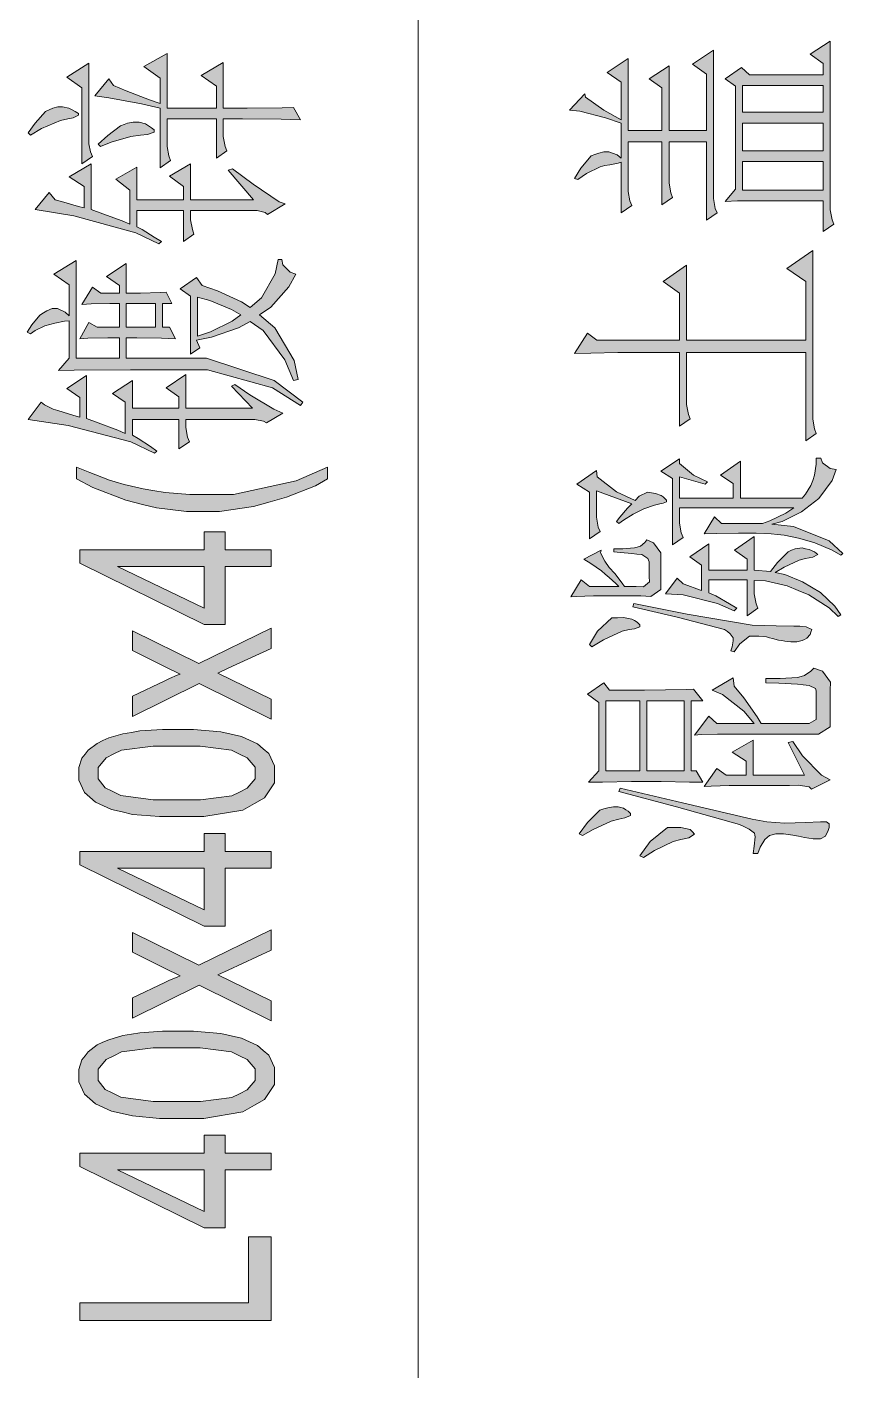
# Model space of a CAD drawing. Header units: millimetres. Extents: x 568 to 57335, y 85 to 28579.
# Drawn here: x 56997.72 to 57025.39, y 28251.37 to 28297.21 of the extents above; entities that cross this region are included whole.
import ezdxf

# ---------------------------------------------------------------- set-up
doc = ezdxf.new("R2010")
doc.units = ezdxf.units.MM

msp = doc.modelspace()

# ---------------------------------------------------------------- hatches: boundary and pattern name
h = msp.add_hatch(color=0)
h.paths.add_polyline_path([(57024.725, 28291.312), (57023.472, 28291.312), (57021.815, 28291.305), (57021.398, 28291.289), (57021.755, 28291.707), (57021.755, 28295.195), (57021.398, 28295.445), (57021.952, 28295.833), (57022.226, 28295.582), (57024.725, 28295.582), (57024.725, 28295.969), (57024.285, 28296.281), (57024.961, 28296.722), (57024.961, 28291.175), (57024.961, 28291.001), (57025.022, 28290.666), (57025.082, 28290.514), (57024.725, 28290.264)])
h.paths.add_polyline_path([(57021.99, 28291.677), (57024.725, 28291.677), (57024.725, 28292.649), (57021.99, 28292.649)])
h.paths.add_polyline_path([(57021.99, 28293.006), (57024.725, 28293.006), (57024.725, 28293.949), (57021.99, 28293.949)])
h.paths.add_polyline_path([(57021.99, 28294.313), (57024.725, 28294.313), (57024.725, 28295.225), (57021.99, 28295.225)])
h = msp.add_hatch(color=0)
h.dxf.hatch_style = 2
h.paths.add_polyline_path([(57002.237, 28292.429), (57002.237, 28294.45), (57001.606, 28294.602), (57000.497, 28294.807), (57000.018, 28294.868), (57000.497, 28295.445), (57000.656, 28295.225), (57001.089, 28295.043), (57001.88, 28294.739), (57002.237, 28294.617), (57002.237, 28295.476), (57001.682, 28295.863), (57002.472, 28296.304), (57002.472, 28294.45), (57004.144, 28294.45), (57004.144, 28295.202), (57003.627, 28295.559), (57004.379, 28296), (57004.379, 28294.45), (57005.192, 28294.45), (57006.377, 28294.465), (57006.757, 28294.48), (57006.993, 28294.063), (57006.339, 28294.078), (57005.033, 28294.093), (57004.379, 28294.093), (57004.379, 28293.675), (57004.379, 28293.493), (57004.44, 28293.158), (57004.501, 28293.006), (57004.144, 28292.756), (57004.144, 28294.093), (57002.472, 28294.093), (57002.472, 28293.341), (57002.472, 28293.158), (57002.533, 28292.832), (57002.594, 28292.68)])
h = msp.add_hatch(color=0)
h.dxf.hatch_style = 2
h.paths.add_polyline_path([(57016.284, 28292.064), (57016.505, 28292.421), (57016.854, 28292.832), (57016.983, 28292.885), (57017.113, 28292.93), (57017.28, 28292.976), (57017.318, 28292.976), (57017.454, 28292.976), (57017.736, 28292.87), (57017.872, 28292.756), (57017.872, 28293.949), (57017.34, 28294.131), (57016.467, 28294.351), (57016.125, 28294.389), (57016.642, 28294.944), (57016.664, 28294.822), (57017.28, 28294.382), (57017.872, 28294.063), (57017.872, 28295.339), (57017.401, 28295.666), (57018.108, 28296.137), (57018.108, 28293.698), (57019.255, 28293.698), (57019.255, 28295.141), (57018.822, 28295.445), (57019.498, 28295.894), (57019.498, 28293.698), (57020.767, 28293.698), (57020.767, 28295.612), (57020.288, 28295.947), (57021.002, 28296.418), (57021.002, 28291.563), (57021.002, 28291.388), (57021.063, 28291.054), (57021.124, 28290.902), (57020.767, 28290.651), (57020.767, 28293.31), (57019.498, 28293.31), (57019.498, 28292.095), (57019.498, 28291.912), (57019.551, 28291.578), (57019.612, 28291.426), (57019.255, 28291.175), (57019.255, 28293.31), (57018.108, 28293.31), (57018.108, 28291.814), (57018.108, 28291.631), (57018.169, 28291.305), (57018.229, 28291.153), (57017.872, 28290.902), (57017.872, 28292.619), (57017.774, 28292.589), (57017.492, 28292.535), (57017.318, 28292.505), (57017.158, 28292.467), (57016.702, 28292.232), (57016.406, 28292.034)])
h = msp.add_hatch(color=0)
h.dxf.hatch_style = 2
h.paths.add_polyline_path([(56999.585, 28292.566), (56999.585, 28295.141), (56999.068, 28295.506), (56999.821, 28295.977), (56999.821, 28293.371), (56999.821, 28293.242), (56999.881, 28292.968), (56999.942, 28292.817)])
h = msp.add_hatch(color=0)
h.dxf.hatch_style = 2
h.paths.add_polyline_path([(56997.762, 28293.622), (56998.005, 28293.949), (56998.354, 28294.336), (56998.476, 28294.397), (56998.597, 28294.45), (56998.772, 28294.503), (56998.833, 28294.503), (56998.932, 28294.503), (56999.137, 28294.45), (56999.251, 28294.397), (56999.357, 28294.336), (56999.464, 28294.268), (56999.464, 28294.214), (56999.289, 28294.131), (56999.106, 28294.093), (56998.856, 28294.032), (56998.218, 28293.759), (56997.845, 28293.538)])
h = msp.add_hatch(color=0)
h.dxf.hatch_style = 2
h.paths.add_polyline_path([(57000.14, 28293.227), (57000.459, 28293.523), (57000.892, 28293.857), (57001.013, 28293.895), (57001.127, 28293.941), (57001.325, 28293.979), (57001.409, 28293.979), (57001.522, 28293.979), (57001.743, 28293.918), (57001.842, 28293.857), (57001.94, 28293.789), (57002.039, 28293.713), (57002.039, 28293.645), (57001.804, 28293.561), (57001.568, 28293.538), (57001.249, 28293.493), (57000.573, 28293.303), (57000.216, 28293.151)])
h = msp.add_hatch(color=0)
h.dxf.hatch_style = 2
h.paths.add_polyline_path([(57005.405, 28291.343), (57004.539, 28292.345), (57004.691, 28292.399), (57005.39, 28291.874), (57006.279, 28291.274), (57006.476, 28291.206), (57005.883, 28290.849), (57005.8, 28290.917), (57005.526, 28290.986), (57005.329, 28290.986), (57003.27, 28290.986), (57003.27, 28290.849), (57003.27, 28290.666), (57003.331, 28290.332), (57003.384, 28290.18), (57003.027, 28289.929), (57003.027, 28290.986), (57001.447, 28290.986), (57001.447, 28290.431), (57001.629, 28290.332), (57002.039, 28290.081), (57002.282, 28289.929), (57002.199, 28289.846), (57001.409, 28290.226), (56999.312, 28290.803), (56997.997, 28291.016), (56998.476, 28291.593), (56998.673, 28291.343), (56998.97, 28291.259), (56999.464, 28291.122), (56999.661, 28291.069), (56999.661, 28291.791), (56999.152, 28292.125), (56999.904, 28292.566), (56999.904, 28291.016), (57000.299, 28290.872), (57000.953, 28290.628), (57001.211, 28290.514), (57001.211, 28291.677), (57000.732, 28292.042), (57001.447, 28292.452), (57001.447, 28291.343), (57003.027, 28291.343), (57003.027, 28291.791), (57002.556, 28292.148), (57003.27, 28292.566), (57003.27, 28291.343)])
h = msp.add_hatch(color=0)
h.dxf.hatch_style = 2
h.paths.add_polyline_path([(57018.115, 28286.161), (57017.758, 28286.161), (57016.847, 28286.146), (57016.292, 28286.131), (57016.725, 28286.822), (57017.044, 28286.579), (57019.855, 28286.579), (57019.855, 28288.182), (57019.301, 28288.57), (57020.091, 28289.124), (57020.091, 28286.579), (57024.133, 28286.579), (57024.133, 28288.57), (57023.494, 28289.018), (57024.368, 28289.626), (57024.368, 28284.079), (57024.368, 28283.897), (57024.429, 28283.57), (57024.49, 28283.418), (57024.133, 28283.168), (57024.133, 28286.161), (57020.091, 28286.161), (57020.091, 28284.581), (57020.091, 28284.398), (57020.152, 28284.064), (57020.212, 28283.912), (57019.855, 28283.662), (57019.855, 28286.161)])
h = msp.add_hatch(color=0)
h.paths.add_polyline_path([(57007, 28284.361), (57006.043, 28284.968), (57003.847, 28285.576), (57002.601, 28285.576), (57001.234, 28285.576), (56999.327, 28285.569), (56998.795, 28285.553), (56999.152, 28285.971), (56999.152, 28287.24), (56998.993, 28287.232), (56998.666, 28287.164), (56998.499, 28287.118), (56998.332, 28287.073), (56998.005, 28286.913), (56997.845, 28286.799), (56997.724, 28286.852), (56997.883, 28287.103), (56998.157, 28287.43), (56998.278, 28287.506), (56998.4, 28287.582), (56998.575, 28287.658), (56998.635, 28287.658), (56998.757, 28287.658), (56999.015, 28287.536), (56999.152, 28287.407), (56999.152, 28288.463), (56998.635, 28288.82), (56999.388, 28289.291), (56999.388, 28285.971), (57000.854, 28285.971), (57000.854, 28286.663), (57000.459, 28286.663), (56999.783, 28286.647), (56999.509, 28286.632), (56999.821, 28287.187), (57000.102, 28287.02), (57000.854, 28287.02), (57000.854, 28287.825), (57000.535, 28287.825), (56999.904, 28287.81), (56999.585, 28287.795), (56999.942, 28288.38), (57000.223, 28288.182), (57000.854, 28288.182), (57000.854, 28288.433), (57000.421, 28288.737), (57001.089, 28289.185), (57001.089, 28288.182), (57001.568, 28288.182), (57002.237, 28288.197), (57002.442, 28288.212), (57002.639, 28287.825), (57002.32, 28287.825), (57002.32, 28287.02), (57002.556, 28287.02), (57002.753, 28286.632), (57002.282, 28286.647), (57001.447, 28286.663), (57001.089, 28286.663), (57001.089, 28285.971), (57002.48, 28285.971), (57003.809, 28285.971), (57006.104, 28285.219), (57007.076, 28284.474)])
h.paths.add_polyline_path([(57001.089, 28287.02), (57002.085, 28287.02), (57002.085, 28287.825), (57001.089, 28287.825)])
h = msp.add_hatch(color=0)
h.paths.add_polyline_path([(57005.291, 28287.217), (57004.896, 28287.004), (57003.984, 28286.685), (57003.467, 28286.579), (57003.589, 28286.328), (57003.27, 28286.108), (57003.27, 28288.076), (57002.913, 28288.326), (57003.467, 28288.714), (57003.665, 28288.433), (57004.182, 28288.258), (57004.995, 28287.878), (57005.291, 28287.688), (57005.671, 28288.023), (57006.142, 28288.835), (57006.241, 28289.322), (57006.362, 28289.322), (57006.4, 28289.139), (57006.643, 28288.889), (57006.841, 28288.82), (57006.598, 28288.395), (57005.99, 28287.703), (57005.61, 28287.437), (57006.127, 28286.997), (57006.78, 28285.895), (57006.917, 28285.249), (57006.757, 28285.219), (57006.461, 28285.91), (57005.732, 28286.913)])
h.paths.add_polyline_path([(57003.505, 28286.716), (57003.946, 28286.868), (57004.675, 28287.232), (57004.972, 28287.437), (57004.66, 28287.62), (57003.923, 28287.924), (57003.505, 28288.045)])
h = msp.add_hatch(color=0)
h.dxf.hatch_style = 2
h.paths.add_polyline_path([(57005.374, 28284.277), (57004.66, 28285.021), (57004.774, 28285.082), (57005.276, 28284.733), (57006.089, 28284.247), (57006.4, 28284.11), (57005.845, 28283.775), (57005.747, 28283.836), (57005.45, 28283.889), (57005.253, 28283.889), (57003.11, 28283.889), (57003.11, 28283.806), (57003.11, 28283.624), (57003.171, 28283.289), (57003.232, 28283.137), (57002.875, 28282.894), (57002.875, 28283.889), (57001.295, 28283.889), (57001.295, 28283.365), (57001.492, 28283.251), (57001.91, 28282.97), (57002.123, 28282.811), (57002.047, 28282.75), (57001.249, 28283.13), (56999.114, 28283.692), (56997.762, 28283.889), (56998.202, 28284.474), (56998.316, 28284.391), (56998.605, 28284.247), (56998.772, 28284.193), (56998.947, 28284.14), (56999.312, 28284.026), (56999.509, 28283.973), (56999.509, 28284.634), (56999.076, 28284.946), (56999.745, 28285.386), (56999.745, 28283.92), (57000.14, 28283.775), (57000.801, 28283.525), (57001.051, 28283.418), (57001.051, 28284.474), (57000.618, 28284.778), (57001.295, 28285.219), (57001.295, 28284.277), (57002.875, 28284.277), (57002.875, 28284.664), (57002.442, 28284.968), (57003.11, 28285.417), (57003.11, 28284.277)])
h = msp.add_hatch(color=0)
h.dxf.hatch_style = 2
h.paths.add_polyline_path([(57007.912, 28281.876), (57007.502, 28281.641), (57006.522, 28281.253), (57005.967, 28281.094), (57005.405, 28280.934), (57004.25, 28280.774), (57003.65, 28280.774), (57003.126, 28280.774), (57002.115, 28280.896), (57001.636, 28281.01), (57001.074, 28281.154), (56999.957, 28281.58), (56999.403, 28281.876), (56999.403, 28282.279), (56999.859, 28282.089), (57000.52, 28281.838), (57000.717, 28281.777), (57001.021, 28281.686), (57001.659, 28281.534), (57001.994, 28281.481), (57002.404, 28281.413), (57003.24, 28281.344), (57003.657, 28281.344), (57004.721, 28281.344), (57006.848, 28281.808), (57007.912, 28282.279)])
h = msp.add_hatch(color=0)
h.dxf.hatch_style = 2
h.paths.add_polyline_path([(57025.318, 28279.285), (57025.022, 28279.453), (57024.444, 28279.703), (57024.171, 28279.787), (57023.89, 28279.87), (57023.396, 28279.969), (57023.175, 28279.992), (57022.963, 28280.015), (57022.446, 28280.03), (57022.15, 28280.03), (57021.853, 28280.03), (57021.116, 28280.022), (57020.683, 28280.007), (57021.04, 28280.585), (57021.276, 28280.364), (57022.666, 28280.364), (57022.917, 28280.448), (57023.456, 28280.714), (57023.73, 28280.896), (57019.855, 28280.896), (57019.855, 28280.562), (57019.855, 28280.379), (57019.908, 28280.045), (57019.969, 28279.893), (57019.612, 28279.642), (57019.612, 28281.891), (57019.217, 28282.142), (57019.855, 28282.552), (57019.855, 28282.393), (57020.326, 28282.005), (57020.805, 28281.777), (57020.721, 28281.694), (57019.855, 28281.944), (57019.855, 28281.223), (57021.671, 28281.223), (57021.671, 28281.724), (57021.238, 28282.005), (57021.914, 28282.476), (57021.914, 28281.223), (57024.011, 28281.223), (57024.125, 28281.352), (57024.307, 28281.648), (57024.368, 28281.823), (57024.429, 28281.998), (57024.482, 28282.378), (57024.482, 28282.583), (57024.642, 28282.583), (57024.702, 28282.416), (57024.961, 28282.226), (57025.158, 28282.195), (57025.022, 28281.823), (57024.581, 28281.215), (57024.285, 28280.987), (57023.988, 28280.759), (57023.335, 28280.433), (57022.978, 28280.341), (57023.715, 28280.265), (57024.923, 28279.772), (57025.394, 28279.339)])
h = msp.add_hatch(color=0)
h.dxf.hatch_style = 2
h.paths.add_polyline_path([(57018.343, 28281.139), (57018.48, 28281.291), (57018.761, 28281.428), (57018.898, 28281.405), (57019.035, 28281.382), (57019.232, 28281.314), (57019.293, 28281.268), (57019.354, 28281.215), (57019.415, 28281.154), (57019.415, 28281.101), (57019.293, 28281.048), (57019.179, 28281.033), (57018.997, 28280.987), (57018.64, 28280.858), (57018.465, 28280.767), (57018.283, 28280.676), (57017.948, 28280.478), (57017.789, 28280.364), (57017.713, 28280.425), (57017.827, 28280.577), (57018.085, 28280.881), (57018.229, 28281.033), (57017.037, 28281.473), (57017.037, 28280.752), (57017.037, 28280.577), (57017.097, 28280.243), (57017.158, 28280.091), (57016.801, 28279.84), (57016.801, 28281.42), (57016.368, 28281.694), (57017.037, 28282.165), (57017.059, 28281.944), (57017.713, 28281.435)])
h = msp.add_hatch(color=0)
h.paths.add_polyline_path([(57006.005, 28278.905), (57004.448, 28278.905), (57004.448, 28276.938), (57003.726, 28276.938), (56999.509, 28279.012), (56999.509, 28279.468), (57003.726, 28279.468), (57003.726, 28280.083), (57004.448, 28280.083), (57004.448, 28279.468), (57006.005, 28279.468)])
h.paths.add_polyline_path([(57003.726, 28278.905), (57000.793, 28278.905), (57003.726, 28277.485)])
h = msp.add_hatch(color=0)
h.dxf.hatch_style = 2
h.paths.add_polyline_path([(57018.541, 28277.903), (57017.356, 28277.903), (57016.938, 28277.903), (57016.345, 28277.887), (57016.17, 28277.872), (57016.52, 28278.45), (57016.801, 28278.229), (57017.789, 28278.229), (57017.69, 28278.328), (57017.462, 28278.533), (57017.333, 28278.647), (57017.204, 28278.761), (57016.839, 28279.004), (57016.604, 28279.149), (57017.196, 28279.453), (57017.173, 28279.369), (57017.318, 28279.08), (57017.47, 28278.868), (57017.652, 28278.662), (57017.91, 28278.343), (57017.986, 28278.229), (57018.381, 28278.229), (57018.624, 28278.214), (57018.837, 28278.381), (57018.822, 28278.564), (57018.822, 28279.065), (57018.776, 28279.171), (57018.571, 28279.308), (57018.404, 28279.323), (57018.237, 28279.346), (57017.85, 28279.384), (57017.629, 28279.399), (57017.629, 28279.506), (57017.926, 28279.506), (57018.321, 28279.536), (57018.419, 28279.559), (57018.526, 28279.589), (57018.678, 28279.718), (57018.738, 28279.81), (57018.974, 28279.703), (57019.217, 28279.369), (57019.217, 28279.149), (57019.217, 28278.374), (57019.217, 28278.123), (57018.875, 28277.887)])
h = msp.add_hatch(color=0)
h.dxf.hatch_style = 2
h.paths.add_polyline_path([(57021.717, 28279.453), (57022.385, 28279.924), (57022.385, 28278.784), (57022.522, 28278.769), (57022.803, 28278.746), (57022.94, 28278.731), (57023.175, 28279.035), (57023.532, 28279.399), (57023.654, 28279.453), (57023.776, 28279.506), (57024.011, 28279.536), (57024.125, 28279.506), (57024.247, 28279.475), (57024.429, 28279.399), (57024.482, 28279.354), (57024.543, 28279.308), (57024.368, 28279.217), (57024.125, 28279.171), (57023.912, 28279.118), (57023.396, 28278.883), (57023.099, 28278.7), (57023.419, 28278.632), (57024.026, 28278.381), (57024.323, 28278.207), (57024.627, 28278.024), (57025.12, 28277.553), (57025.318, 28277.264), (57025.234, 28277.204), (57024.923, 28277.5), (57024.239, 28277.941), (57023.874, 28278.093), (57023.502, 28278.245), (57022.765, 28278.412), (57022.385, 28278.427), (57022.385, 28278.146), (57022.385, 28277.971), (57022.446, 28277.637), (57022.507, 28277.485), (57022.15, 28277.234), (57022.15, 28278.45), (57020.843, 28278.45), (57020.843, 28278.009), (57021.078, 28277.903), (57021.55, 28277.637), (57021.793, 28277.485), (57021.709, 28277.401), (57021.139, 28277.652), (57019.969, 28277.941), (57019.377, 28277.979), (57019.772, 28278.51), (57019.969, 28278.313), (57020.129, 28278.26), (57020.44, 28278.146), (57020.6, 28278.093), (57020.6, 28278.951), (57020.205, 28279.232), (57020.843, 28279.673), (57020.843, 28278.784), (57022.15, 28278.784), (57022.15, 28279.149)])
h = msp.add_hatch(color=0)
h.dxf.hatch_style = 2
h.paths.add_polyline_path([(57021.595, 28276.041), (57021.633, 28276.178), (57021.671, 28276.376), (57021.671, 28276.429), (57021.671, 28276.482), (57021.572, 28276.619), (57021.474, 28276.695), (57021.375, 28276.771), (57019.772, 28277.188), (57018.267, 28277.538), (57018.305, 28277.652), (57020.106, 28277.287), (57022.317, 28276.915), (57022.72, 28276.9), (57023.13, 28276.885), (57023.73, 28276.877), (57023.928, 28276.877), (57024.148, 28276.862), (57024.338, 28276.763), (57024.307, 28276.679), (57024.277, 28276.596), (57024.171, 28276.474), (57024.087, 28276.429), (57024.011, 28276.391), (57023.829, 28276.345), (57023.73, 28276.345), (57023.631, 28276.345), (57023.426, 28276.368), (57023.32, 28276.391), (57023.206, 28276.406), (57023.001, 28276.459), (57022.902, 28276.482), (57022.803, 28276.512), (57022.545, 28276.543), (57022.385, 28276.543), (57022.226, 28276.543), (57021.891, 28276.277), (57021.709, 28276.011)])
h = msp.add_hatch(color=0)
h.dxf.hatch_style = 2
h.paths.add_polyline_path([(57006.005, 28273.724), (57003.566, 28274.932), (57001.295, 28273.815), (57001.295, 28274.507), (57002.396, 28275.023), (57002.556, 28275.099), (57002.814, 28275.213), (57002.913, 28275.251), (57002.776, 28275.319), (57002.525, 28275.441), (57002.411, 28275.502), (57001.295, 28276.049), (57001.295, 28276.725), (57003.551, 28275.608), (57006.005, 28276.809), (57006.005, 28276.125), (57004.546, 28275.449), (57004.189, 28275.289), (57006.005, 28274.4)])
h = msp.add_hatch(color=0)
h.dxf.hatch_style = 2
h.paths.add_polyline_path([(57016.877, 28276.178), (57016.801, 28276.262), (57017.075, 28276.71), (57017.553, 28277.158), (57017.751, 28277.166), (57017.948, 28277.173), (57018.237, 28277.12), (57018.321, 28277.067), (57018.412, 28277.014), (57018.503, 28276.93), (57018.503, 28276.9), (57018.503, 28276.862), (57018.321, 28276.793), (57018.146, 28276.763), (57017.91, 28276.71), (57017.272, 28276.414)])
h = msp.add_hatch(color=0)
h.dxf.hatch_style = 2
h.paths.add_polyline_path([(57021.474, 28273.215), (57021.139, 28273.215), (57020.585, 28273.2), (57020.364, 28273.185), (57020.843, 28273.823), (57021.116, 28273.572), (57022.385, 28273.572), (57022.028, 28273.99), (57021.314, 28274.56), (57020.957, 28274.712), (57021.671, 28275.13), (57021.709, 28274.848), (57022.028, 28274.446), (57022.484, 28273.808), (57022.621, 28273.572), (57024.011, 28273.572), (57024.247, 28273.572), (57024.482, 28273.716), (57024.482, 28273.853), (57024.482, 28274.681), (57024.467, 28274.765), (57024.247, 28274.871), (57024.049, 28274.894), (57023.852, 28274.909), (57023.221, 28274.947), (57022.78, 28274.962), (57022.78, 28275.099), (57023.259, 28275.099), (57023.852, 28275.137), (57023.973, 28275.168), (57024.087, 28275.206), (57024.307, 28275.35), (57024.406, 28275.456), (57024.702, 28275.35), (57024.976, 28274.978), (57024.961, 28274.712), (57024.961, 28273.716), (57024.961, 28273.466), (57024.566, 28273.215), (57024.171, 28273.215)])
h = msp.add_hatch(color=0)
h.paths.add_polyline_path([(57020.645, 28271.581), (57020.19, 28271.589), (57019.225, 28271.604), (57018.723, 28271.604), (57018.222, 28271.604), (57017.234, 28271.589), (57016.763, 28271.581), (57017.12, 28271.969), (57017.12, 28274.294), (57016.725, 28274.575), (57017.28, 28274.962), (57017.477, 28274.712), (57018.662, 28274.712), (57020.091, 28274.727), (57020.326, 28274.742), (57020.645, 28274.347), (57020.25, 28274.347), (57020.25, 28271.969), (57020.41, 28271.969)])
h.paths.add_polyline_path([(57018.738, 28271.969), (57020.007, 28271.969), (57020.007, 28274.347), (57018.738, 28274.347)])
h.paths.add_polyline_path([(57017.356, 28271.969), (57018.503, 28271.969), (57018.503, 28274.347), (57017.356, 28274.347)])
h = msp.add_hatch(color=0)
h.paths.add_polyline_path([(57002.799, 28270.419), (57002.221, 28270.419), (57001.295, 28270.495), (57000.945, 28270.579), (57000.588, 28270.662), (57000.049, 28270.913), (56999.859, 28271.072), (56999.669, 28271.24), (56999.479, 28271.65), (56999.479, 28271.893), (56999.479, 28272.083), (56999.585, 28272.402), (56999.691, 28272.539), (56999.798, 28272.676), (57000.102, 28272.903), (57000.299, 28272.995), (57000.497, 28273.086), (57000.975, 28273.223), (57001.264, 28273.276), (57001.545, 28273.329), (57002.313, 28273.375), (57002.799, 28273.375), (57003.369, 28273.375), (57004.296, 28273.299), (57004.645, 28273.215), (57005.002, 28273.131), (57005.542, 28272.888), (57005.732, 28272.721), (57005.921, 28272.562), (57006.111, 28272.144), (57006.111, 28271.893), (57006.111, 28271.566), (57005.777, 28271.05), (57005.443, 28270.867), (57005.04, 28270.639), (57003.718, 28270.419)])
h.paths.add_polyline_path([(57002.799, 28270.989), (57003.604, 28270.989), (57004.668, 28271.118), (57004.934, 28271.247), (57005.192, 28271.384), (57005.458, 28271.703), (57005.458, 28271.893), (57005.458, 28272.091), (57005.192, 28272.41), (57004.926, 28272.539), (57004.66, 28272.676), (57003.597, 28272.805), (57002.799, 28272.805), (57002.001, 28272.805), (57000.93, 28272.676), (57000.672, 28272.546), (57000.406, 28272.41), (57000.14, 28272.083), (57000.14, 28271.893), (57000.14, 28271.695), (57000.375, 28271.392), (57000.611, 28271.278), (57000.907, 28271.133), (57002.001, 28270.989)])
h = msp.add_hatch(color=0)
h.dxf.hatch_style = 2
h.paths.add_polyline_path([(57023.578, 28271.468), (57021.914, 28271.468), (57021.534, 28271.468), (57020.919, 28271.452), (57020.683, 28271.437), (57021.116, 28272.053), (57021.436, 28271.825), (57022.112, 28271.825), (57022.112, 28272.296), (57021.633, 28272.607), (57022.347, 28273.017), (57022.347, 28271.825), (57024.087, 28271.825), (57023.532, 28272.934), (57023.692, 28272.964), (57024.026, 28272.478), (57024.664, 28271.825), (57024.961, 28271.665), (57024.33, 28271.354), (57024.247, 28271.43), (57023.874, 28271.483)])
h = msp.add_hatch(color=0)
h.dxf.hatch_style = 2
h.paths.add_polyline_path([(57017.834, 28271.384), (57019.954, 28270.883), (57022.317, 28270.335), (57022.568, 28270.29), (57022.811, 28270.244), (57023.419, 28270.199), (57023.776, 28270.206), (57024.125, 28270.214), (57024.627, 28270.237), (57024.763, 28270.244), (57024.839, 28270.244), (57024.923, 28270.176), (57024.923, 28270.108), (57024.923, 28270.054), (57024.877, 28269.918), (57024.839, 28269.834), (57024.801, 28269.75), (57024.627, 28269.667), (57024.482, 28269.667), (57024.383, 28269.667), (57024.087, 28269.705), (57023.89, 28269.75), (57023.692, 28269.788), (57023.373, 28269.834), (57023.259, 28269.834), (57023.122, 28269.834), (57022.902, 28269.773), (57022.818, 28269.705), (57022.742, 28269.644), (57022.583, 28269.378), (57022.507, 28269.165), (57022.347, 28269.165), (57022.385, 28269.416), (57022.416, 28269.728), (57022.408, 28269.788), (57022.393, 28269.857), (57022.218, 28269.994), (57022.051, 28270.07), (57021.884, 28270.146), (57019.749, 28270.746), (57017.789, 28271.27)])
h = msp.add_hatch(color=0)
h.dxf.hatch_style = 2
h.paths.add_polyline_path([(57016.444, 28269.834), (57016.725, 28270.222), (57017.143, 28270.639), (57017.28, 28270.677), (57017.416, 28270.715), (57017.614, 28270.746), (57017.675, 28270.746), (57017.774, 28270.746), (57017.948, 28270.7), (57018.032, 28270.647), (57018.108, 28270.601), (57018.191, 28270.525), (57018.191, 28270.495), (57018.191, 28270.457), (57017.994, 28270.373), (57017.796, 28270.328), (57017.538, 28270.26), (57016.923, 28269.986), (57016.566, 28269.773)])
h = msp.add_hatch(color=0)
h.dxf.hatch_style = 2
h.paths.add_polyline_path([(57018.503, 28269.082), (57018.86, 28269.568), (57019.445, 28270.054), (57019.673, 28270.054), (57019.901, 28270.054), (57020.212, 28269.978), (57020.288, 28269.902), (57020.364, 28269.826), (57020.167, 28269.697), (57019.893, 28269.637), (57019.635, 28269.568), (57018.997, 28269.264), (57018.624, 28269.029)])
h = msp.add_hatch(color=0)
h.paths.add_polyline_path([(57006.005, 28268.672), (57004.448, 28268.672), (57004.448, 28266.704), (57003.726, 28266.704), (56999.509, 28268.778), (56999.509, 28269.234), (57003.726, 28269.234), (57003.726, 28269.849), (57004.448, 28269.849), (57004.448, 28269.234), (57006.005, 28269.234)])
h.paths.add_polyline_path([(57003.726, 28268.672), (57000.793, 28268.672), (57003.726, 28267.251)])
h = msp.add_hatch(color=0)
h.dxf.hatch_style = 2
h.paths.add_polyline_path([(57006.005, 28263.49), (57003.566, 28264.698), (57001.295, 28263.581), (57001.295, 28264.273), (57002.396, 28264.789), (57002.556, 28264.865), (57002.814, 28264.972), (57002.913, 28265.017), (57002.776, 28265.086), (57002.525, 28265.207), (57002.411, 28265.268), (57001.295, 28265.815), (57001.295, 28266.484), (57003.551, 28265.374), (57006.005, 28266.575), (57006.005, 28265.891), (57004.546, 28265.207), (57004.189, 28265.048), (57006.005, 28264.166)])
h = msp.add_hatch(color=0)
h.paths.add_polyline_path([(57002.799, 28260.178), (57002.221, 28260.178), (57001.295, 28260.261), (57000.945, 28260.345), (57000.588, 28260.428), (57000.049, 28260.671), (56999.859, 28260.839), (56999.669, 28261.006), (56999.479, 28261.416), (56999.479, 28261.659), (56999.479, 28261.841), (56999.585, 28262.168), (56999.691, 28262.305), (56999.798, 28262.442), (57000.102, 28262.67), (57000.299, 28262.761), (57000.497, 28262.844), (57000.975, 28262.989), (57001.264, 28263.042), (57001.545, 28263.087), (57002.313, 28263.141), (57002.799, 28263.141), (57003.369, 28263.141), (57004.296, 28263.057), (57004.645, 28262.981), (57005.002, 28262.898), (57005.542, 28262.647), (57005.732, 28262.487), (57005.921, 28262.32), (57006.111, 28261.91), (57006.111, 28261.659), (57006.111, 28261.332), (57005.777, 28260.816), (57005.443, 28260.626), (57005.04, 28260.406), (57003.718, 28260.178)])
h.paths.add_polyline_path([(57002.799, 28260.755), (57003.604, 28260.755), (57004.668, 28260.884), (57004.934, 28261.013), (57005.192, 28261.143), (57005.458, 28261.469), (57005.458, 28261.659), (57005.458, 28261.857), (57005.192, 28262.176), (57004.926, 28262.305), (57004.66, 28262.434), (57003.597, 28262.571), (57002.799, 28262.571), (57002.001, 28262.571), (57000.93, 28262.442), (57000.672, 28262.305), (57000.406, 28262.176), (57000.14, 28261.849), (57000.14, 28261.652), (57000.14, 28261.462), (57000.375, 28261.158), (57000.611, 28261.044), (57000.907, 28260.899), (57002.001, 28260.755)])
h = msp.add_hatch(color=0)
h.paths.add_polyline_path([(57006.005, 28258.438), (57004.448, 28258.438), (57004.448, 28256.47), (57003.726, 28256.47), (56999.509, 28258.544), (56999.509, 28259), (57003.726, 28259), (57003.726, 28259.615), (57004.448, 28259.615), (57004.448, 28259), (57006.005, 28259)])
h.paths.add_polyline_path([(57003.726, 28258.438), (57000.793, 28258.438), (57003.726, 28257.017)])
h = msp.add_hatch(color=0)
h.dxf.hatch_style = 2
h.paths.add_polyline_path([(57006.005, 28253.317), (56999.509, 28253.317), (56999.509, 28253.917), (57005.238, 28253.917), (57005.238, 28256.159), (57006.005, 28256.159)])

# ---------------------------------------------------------------- linework, layer by layer
at = {"color": 0, "lineweight": 0}
msp.add_lwpolyline([(57010.989, 28251.372), (57010.989, 28325.828)], dxfattribs=at)
for points in [[(57024.725, 28291.312), (57023.472, 28291.312), (57021.815, 28291.305), (57021.398, 28291.289), (57021.755, 28291.707), (57021.755, 28295.195), (57021.398, 28295.445), (57021.952, 28295.833), (57022.226, 28295.582), (57024.725, 28295.582), (57024.725, 28295.969), (57024.285, 28296.281), (57024.961, 28296.722), (57024.961, 28291.175), (57024.961, 28291.001), (57025.022, 28290.666), (57025.082, 28290.514), (57024.725, 28290.264)], [(57002.237, 28292.429), (57002.237, 28294.45), (57001.606, 28294.602), (57000.497, 28294.807), (57000.018, 28294.868), (57000.497, 28295.445), (57000.656, 28295.225), (57001.089, 28295.043), (57001.88, 28294.739), (57002.237, 28294.617), (57002.237, 28295.476), (57001.682, 28295.863), (57002.472, 28296.304), (57002.472, 28294.45), (57004.144, 28294.45), (57004.144, 28295.202), (57003.627, 28295.559), (57004.379, 28296), (57004.379, 28294.45), (57005.192, 28294.45), (57006.377, 28294.465), (57006.757, 28294.48), (57006.993, 28294.063), (57006.339, 28294.078), (57005.033, 28294.093), (57004.379, 28294.093), (57004.379, 28293.675), (57004.379, 28293.493), (57004.44, 28293.158), (57004.501, 28293.006), (57004.144, 28292.756), (57004.144, 28294.093), (57002.472, 28294.093), (57002.472, 28293.341), (57002.472, 28293.158), (57002.533, 28292.832), (57002.594, 28292.68)], [(57016.284, 28292.064), (57016.505, 28292.421), (57016.854, 28292.832), (57016.983, 28292.885), (57017.113, 28292.93), (57017.28, 28292.976), (57017.318, 28292.976), (57017.454, 28292.976), (57017.736, 28292.87), (57017.872, 28292.756), (57017.872, 28293.949), (57017.34, 28294.131), (57016.467, 28294.351), (57016.125, 28294.389), (57016.642, 28294.944), (57016.664, 28294.822), (57017.28, 28294.382), (57017.872, 28294.063), (57017.872, 28295.339), (57017.401, 28295.666), (57018.108, 28296.137), (57018.108, 28293.698), (57019.255, 28293.698), (57019.255, 28295.141), (57018.822, 28295.445), (57019.498, 28295.894), (57019.498, 28293.698), (57020.767, 28293.698), (57020.767, 28295.612), (57020.288, 28295.947), (57021.002, 28296.418), (57021.002, 28291.563), (57021.002, 28291.388), (57021.063, 28291.054), (57021.124, 28290.902), (57020.767, 28290.651), (57020.767, 28293.31), (57019.498, 28293.31), (57019.498, 28292.095), (57019.498, 28291.912), (57019.551, 28291.578), (57019.612, 28291.426), (57019.255, 28291.175), (57019.255, 28293.31), (57018.108, 28293.31), (57018.108, 28291.814), (57018.108, 28291.631), (57018.169, 28291.305), (57018.229, 28291.153), (57017.872, 28290.902), (57017.872, 28292.619), (57017.774, 28292.589), (57017.492, 28292.535), (57017.318, 28292.505), (57017.158, 28292.467), (57016.702, 28292.232), (57016.406, 28292.034)], [(56999.585, 28292.566), (56999.585, 28295.141), (56999.068, 28295.506), (56999.821, 28295.977), (56999.821, 28293.371), (56999.821, 28293.242), (56999.881, 28292.968), (56999.942, 28292.817)], [(57021.99, 28294.313), (57024.725, 28294.313), (57024.725, 28295.225), (57021.99, 28295.225)], [(56997.762, 28293.622), (56998.005, 28293.949), (56998.354, 28294.336), (56998.476, 28294.397), (56998.597, 28294.45), (56998.772, 28294.503), (56998.833, 28294.503), (56998.932, 28294.503), (56999.137, 28294.45), (56999.251, 28294.397), (56999.357, 28294.336), (56999.464, 28294.268), (56999.464, 28294.214), (56999.289, 28294.131), (56999.106, 28294.093), (56998.856, 28294.032), (56998.218, 28293.759), (56997.845, 28293.538)], [(57000.14, 28293.227), (57000.459, 28293.523), (57000.892, 28293.857), (57001.013, 28293.895), (57001.127, 28293.941), (57001.325, 28293.979), (57001.409, 28293.979), (57001.522, 28293.979), (57001.743, 28293.918), (57001.842, 28293.857), (57001.94, 28293.789), (57002.039, 28293.713), (57002.039, 28293.645), (57001.804, 28293.561), (57001.568, 28293.538), (57001.249, 28293.493), (57000.573, 28293.303), (57000.216, 28293.151)], [(57021.99, 28293.006), (57024.725, 28293.006), (57024.725, 28293.949), (57021.99, 28293.949)], [(57005.405, 28291.343), (57004.539, 28292.345), (57004.691, 28292.399), (57005.39, 28291.874), (57006.279, 28291.274), (57006.476, 28291.206), (57005.883, 28290.849), (57005.8, 28290.917), (57005.526, 28290.986), (57005.329, 28290.986), (57003.27, 28290.986), (57003.27, 28290.849), (57003.27, 28290.666), (57003.331, 28290.332), (57003.384, 28290.18), (57003.027, 28289.929), (57003.027, 28290.986), (57001.447, 28290.986), (57001.447, 28290.431), (57001.629, 28290.332), (57002.039, 28290.081), (57002.282, 28289.929), (57002.199, 28289.846), (57001.409, 28290.226), (56999.312, 28290.803), (56997.997, 28291.016), (56998.476, 28291.593), (56998.673, 28291.343), (56998.97, 28291.259), (56999.464, 28291.122), (56999.661, 28291.069), (56999.661, 28291.791), (56999.152, 28292.125), (56999.904, 28292.566), (56999.904, 28291.016), (57000.299, 28290.872), (57000.953, 28290.628), (57001.211, 28290.514), (57001.211, 28291.677), (57000.732, 28292.042), (57001.447, 28292.452), (57001.447, 28291.343), (57003.027, 28291.343), (57003.027, 28291.791), (57002.556, 28292.148), (57003.27, 28292.566), (57003.27, 28291.343)], [(57021.99, 28291.677), (57024.725, 28291.677), (57024.725, 28292.649), (57021.99, 28292.649)], [(57018.115, 28286.161), (57017.758, 28286.161), (57016.847, 28286.146), (57016.292, 28286.131), (57016.725, 28286.822), (57017.044, 28286.579), (57019.855, 28286.579), (57019.855, 28288.182), (57019.301, 28288.57), (57020.091, 28289.124), (57020.091, 28286.579), (57024.133, 28286.579), (57024.133, 28288.57), (57023.494, 28289.018), (57024.368, 28289.626), (57024.368, 28284.079), (57024.368, 28283.897), (57024.429, 28283.57), (57024.49, 28283.418), (57024.133, 28283.168), (57024.133, 28286.161), (57020.091, 28286.161), (57020.091, 28284.581), (57020.091, 28284.398), (57020.152, 28284.064), (57020.212, 28283.912), (57019.855, 28283.662), (57019.855, 28286.161)], [(57007, 28284.361), (57006.043, 28284.968), (57003.847, 28285.576), (57002.601, 28285.576), (57001.234, 28285.576), (56999.327, 28285.569), (56998.795, 28285.553), (56999.152, 28285.971), (56999.152, 28287.24), (56998.993, 28287.232), (56998.666, 28287.164), (56998.499, 28287.118), (56998.332, 28287.073), (56998.005, 28286.913), (56997.845, 28286.799), (56997.724, 28286.852), (56997.883, 28287.103), (56998.157, 28287.43), (56998.278, 28287.506), (56998.4, 28287.582), (56998.575, 28287.658), (56998.635, 28287.658), (56998.757, 28287.658), (56999.015, 28287.536), (56999.152, 28287.407), (56999.152, 28288.463), (56998.635, 28288.82), (56999.388, 28289.291), (56999.388, 28285.971), (57000.854, 28285.971), (57000.854, 28286.663), (57000.459, 28286.663), (56999.783, 28286.647), (56999.509, 28286.632), (56999.821, 28287.187), (57000.102, 28287.02), (57000.854, 28287.02), (57000.854, 28287.825), (57000.535, 28287.825), (56999.904, 28287.81), (56999.585, 28287.795), (56999.942, 28288.38), (57000.223, 28288.182), (57000.854, 28288.182), (57000.854, 28288.433), (57000.421, 28288.737), (57001.089, 28289.185), (57001.089, 28288.182), (57001.568, 28288.182), (57002.237, 28288.197), (57002.442, 28288.212), (57002.639, 28287.825), (57002.32, 28287.825), (57002.32, 28287.02), (57002.556, 28287.02), (57002.753, 28286.632), (57002.282, 28286.647), (57001.447, 28286.663), (57001.089, 28286.663), (57001.089, 28285.971), (57002.48, 28285.971), (57003.809, 28285.971), (57006.104, 28285.219), (57007.076, 28284.474)], [(57005.291, 28287.217), (57004.896, 28287.004), (57003.984, 28286.685), (57003.467, 28286.579), (57003.589, 28286.328), (57003.27, 28286.108), (57003.27, 28288.076), (57002.913, 28288.326), (57003.467, 28288.714), (57003.665, 28288.433), (57004.182, 28288.258), (57004.995, 28287.878), (57005.291, 28287.688), (57005.671, 28288.023), (57006.142, 28288.835), (57006.241, 28289.322), (57006.362, 28289.322), (57006.4, 28289.139), (57006.643, 28288.889), (57006.841, 28288.82), (57006.598, 28288.395), (57005.99, 28287.703), (57005.61, 28287.437), (57006.127, 28286.997), (57006.78, 28285.895), (57006.917, 28285.249), (57006.757, 28285.219), (57006.461, 28285.91), (57005.732, 28286.913)], [(57001.089, 28287.02), (57002.085, 28287.02), (57002.085, 28287.825), (57001.089, 28287.825)], [(57003.505, 28286.716), (57003.946, 28286.868), (57004.675, 28287.232), (57004.972, 28287.437), (57004.66, 28287.62), (57003.923, 28287.924), (57003.505, 28288.045)], [(57005.374, 28284.277), (57004.66, 28285.021), (57004.774, 28285.082), (57005.276, 28284.733), (57006.089, 28284.247), (57006.4, 28284.11), (57005.845, 28283.775), (57005.747, 28283.836), (57005.45, 28283.889), (57005.253, 28283.889), (57003.11, 28283.889), (57003.11, 28283.806), (57003.11, 28283.624), (57003.171, 28283.289), (57003.232, 28283.137), (57002.875, 28282.894), (57002.875, 28283.889), (57001.295, 28283.889), (57001.295, 28283.365), (57001.492, 28283.251), (57001.91, 28282.97), (57002.123, 28282.811), (57002.047, 28282.75), (57001.249, 28283.13), (56999.114, 28283.692), (56997.762, 28283.889), (56998.202, 28284.474), (56998.316, 28284.391), (56998.605, 28284.247), (56998.772, 28284.193), (56998.947, 28284.14), (56999.312, 28284.026), (56999.509, 28283.973), (56999.509, 28284.634), (56999.076, 28284.946), (56999.745, 28285.386), (56999.745, 28283.92), (57000.14, 28283.775), (57000.801, 28283.525), (57001.051, 28283.418), (57001.051, 28284.474), (57000.618, 28284.778), (57001.295, 28285.219), (57001.295, 28284.277), (57002.875, 28284.277), (57002.875, 28284.664), (57002.442, 28284.968), (57003.11, 28285.417), (57003.11, 28284.277)], [(57007.912, 28281.876), (57007.502, 28281.641), (57006.522, 28281.253), (57005.967, 28281.094), (57005.405, 28280.934), (57004.25, 28280.774), (57003.65, 28280.774), (57003.126, 28280.774), (57002.115, 28280.896), (57001.636, 28281.01), (57001.074, 28281.154), (56999.957, 28281.58), (56999.403, 28281.876), (56999.403, 28282.279), (56999.859, 28282.089), (57000.52, 28281.838), (57000.717, 28281.777), (57001.021, 28281.686), (57001.659, 28281.534), (57001.994, 28281.481), (57002.404, 28281.413), (57003.24, 28281.344), (57003.657, 28281.344), (57004.721, 28281.344), (57006.848, 28281.808), (57007.912, 28282.279)], [(57025.318, 28279.285), (57025.022, 28279.453), (57024.444, 28279.703), (57024.171, 28279.787), (57023.89, 28279.87), (57023.396, 28279.969), (57023.175, 28279.992), (57022.963, 28280.015), (57022.446, 28280.03), (57022.15, 28280.03), (57021.853, 28280.03), (57021.116, 28280.022), (57020.683, 28280.007), (57021.04, 28280.585), (57021.276, 28280.364), (57022.666, 28280.364), (57022.917, 28280.448), (57023.456, 28280.714), (57023.73, 28280.896), (57019.855, 28280.896), (57019.855, 28280.562), (57019.855, 28280.379), (57019.908, 28280.045), (57019.969, 28279.893), (57019.612, 28279.642), (57019.612, 28281.891), (57019.217, 28282.142), (57019.855, 28282.552), (57019.855, 28282.393), (57020.326, 28282.005), (57020.805, 28281.777), (57020.721, 28281.694), (57019.855, 28281.944), (57019.855, 28281.223), (57021.671, 28281.223), (57021.671, 28281.724), (57021.238, 28282.005), (57021.914, 28282.476), (57021.914, 28281.223), (57024.011, 28281.223), (57024.125, 28281.352), (57024.307, 28281.648), (57024.368, 28281.823), (57024.429, 28281.998), (57024.482, 28282.378), (57024.482, 28282.583), (57024.642, 28282.583), (57024.702, 28282.416), (57024.961, 28282.226), (57025.158, 28282.195), (57025.022, 28281.823), (57024.581, 28281.215), (57024.285, 28280.987), (57023.988, 28280.759), (57023.335, 28280.433), (57022.978, 28280.341), (57023.715, 28280.265), (57024.923, 28279.772), (57025.394, 28279.339)], [(57018.343, 28281.139), (57018.48, 28281.291), (57018.761, 28281.428), (57018.898, 28281.405), (57019.035, 28281.382), (57019.232, 28281.314), (57019.293, 28281.268), (57019.354, 28281.215), (57019.415, 28281.154), (57019.415, 28281.101), (57019.293, 28281.048), (57019.179, 28281.033), (57018.997, 28280.987), (57018.64, 28280.858), (57018.465, 28280.767), (57018.283, 28280.676), (57017.948, 28280.478), (57017.789, 28280.364), (57017.713, 28280.425), (57017.827, 28280.577), (57018.085, 28280.881), (57018.229, 28281.033), (57017.037, 28281.473), (57017.037, 28280.752), (57017.037, 28280.577), (57017.097, 28280.243), (57017.158, 28280.091), (57016.801, 28279.84), (57016.801, 28281.42), (57016.368, 28281.694), (57017.037, 28282.165), (57017.059, 28281.944), (57017.713, 28281.435)], [(57006.005, 28278.905), (57004.448, 28278.905), (57004.448, 28276.938), (57003.726, 28276.938), (56999.509, 28279.012), (56999.509, 28279.468), (57003.726, 28279.468), (57003.726, 28280.083), (57004.448, 28280.083), (57004.448, 28279.468), (57006.005, 28279.468)], [(57018.541, 28277.903), (57017.356, 28277.903), (57016.938, 28277.903), (57016.345, 28277.887), (57016.17, 28277.872), (57016.52, 28278.45), (57016.801, 28278.229), (57017.789, 28278.229), (57017.69, 28278.328), (57017.462, 28278.533), (57017.333, 28278.647), (57017.204, 28278.761), (57016.839, 28279.004), (57016.604, 28279.149), (57017.196, 28279.453), (57017.173, 28279.369), (57017.318, 28279.08), (57017.47, 28278.868), (57017.652, 28278.662), (57017.91, 28278.343), (57017.986, 28278.229), (57018.381, 28278.229), (57018.624, 28278.214), (57018.837, 28278.381), (57018.822, 28278.564), (57018.822, 28279.065), (57018.776, 28279.171), (57018.571, 28279.308), (57018.404, 28279.323), (57018.237, 28279.346), (57017.85, 28279.384), (57017.629, 28279.399), (57017.629, 28279.506), (57017.926, 28279.506), (57018.321, 28279.536), (57018.419, 28279.559), (57018.526, 28279.589), (57018.678, 28279.718), (57018.738, 28279.81), (57018.974, 28279.703), (57019.217, 28279.369), (57019.217, 28279.149), (57019.217, 28278.374), (57019.217, 28278.123), (57018.875, 28277.887)], [(57021.717, 28279.453), (57022.385, 28279.924), (57022.385, 28278.784), (57022.522, 28278.769), (57022.803, 28278.746), (57022.94, 28278.731), (57023.175, 28279.035), (57023.532, 28279.399), (57023.654, 28279.453), (57023.776, 28279.506), (57024.011, 28279.536), (57024.125, 28279.506), (57024.247, 28279.475), (57024.429, 28279.399), (57024.482, 28279.354), (57024.543, 28279.308), (57024.368, 28279.217), (57024.125, 28279.171), (57023.912, 28279.118), (57023.396, 28278.883), (57023.099, 28278.7), (57023.419, 28278.632), (57024.026, 28278.381), (57024.323, 28278.207), (57024.627, 28278.024), (57025.12, 28277.553), (57025.318, 28277.264), (57025.234, 28277.204), (57024.923, 28277.5), (57024.239, 28277.941), (57023.874, 28278.093), (57023.502, 28278.245), (57022.765, 28278.412), (57022.385, 28278.427), (57022.385, 28278.146), (57022.385, 28277.971), (57022.446, 28277.637), (57022.507, 28277.485), (57022.15, 28277.234), (57022.15, 28278.45), (57020.843, 28278.45), (57020.843, 28278.009), (57021.078, 28277.903), (57021.55, 28277.637), (57021.793, 28277.485), (57021.709, 28277.401), (57021.139, 28277.652), (57019.969, 28277.941), (57019.377, 28277.979), (57019.772, 28278.51), (57019.969, 28278.313), (57020.129, 28278.26), (57020.44, 28278.146), (57020.6, 28278.093), (57020.6, 28278.951), (57020.205, 28279.232), (57020.843, 28279.673), (57020.843, 28278.784), (57022.15, 28278.784), (57022.15, 28279.149)], [(57003.726, 28278.905), (57000.793, 28278.905), (57003.726, 28277.485)], [(57021.595, 28276.041), (57021.633, 28276.178), (57021.671, 28276.376), (57021.671, 28276.429), (57021.671, 28276.482), (57021.572, 28276.619), (57021.474, 28276.695), (57021.375, 28276.771), (57019.772, 28277.188), (57018.267, 28277.538), (57018.305, 28277.652), (57020.106, 28277.287), (57022.317, 28276.915), (57022.72, 28276.9), (57023.13, 28276.885), (57023.73, 28276.877), (57023.928, 28276.877), (57024.148, 28276.862), (57024.338, 28276.763), (57024.307, 28276.679), (57024.277, 28276.596), (57024.171, 28276.474), (57024.087, 28276.429), (57024.011, 28276.391), (57023.829, 28276.345), (57023.73, 28276.345), (57023.631, 28276.345), (57023.426, 28276.368), (57023.32, 28276.391), (57023.206, 28276.406), (57023.001, 28276.459), (57022.902, 28276.482), (57022.803, 28276.512), (57022.545, 28276.543), (57022.385, 28276.543), (57022.226, 28276.543), (57021.891, 28276.277), (57021.709, 28276.011)], [(57006.005, 28273.724), (57003.566, 28274.932), (57001.295, 28273.815), (57001.295, 28274.507), (57002.396, 28275.023), (57002.556, 28275.099), (57002.814, 28275.213), (57002.913, 28275.251), (57002.776, 28275.319), (57002.525, 28275.441), (57002.411, 28275.502), (57001.295, 28276.049), (57001.295, 28276.725), (57003.551, 28275.608), (57006.005, 28276.809), (57006.005, 28276.125), (57004.546, 28275.449), (57004.189, 28275.289), (57006.005, 28274.4)], [(57016.877, 28276.178), (57016.801, 28276.262), (57017.075, 28276.71), (57017.553, 28277.158), (57017.751, 28277.166), (57017.948, 28277.173), (57018.237, 28277.12), (57018.321, 28277.067), (57018.412, 28277.014), (57018.503, 28276.93), (57018.503, 28276.9), (57018.503, 28276.862), (57018.321, 28276.793), (57018.146, 28276.763), (57017.91, 28276.71), (57017.272, 28276.414)], [(57021.474, 28273.215), (57021.139, 28273.215), (57020.585, 28273.2), (57020.364, 28273.185), (57020.843, 28273.823), (57021.116, 28273.572), (57022.385, 28273.572), (57022.028, 28273.99), (57021.314, 28274.56), (57020.957, 28274.712), (57021.671, 28275.13), (57021.709, 28274.848), (57022.028, 28274.446), (57022.484, 28273.808), (57022.621, 28273.572), (57024.011, 28273.572), (57024.247, 28273.572), (57024.482, 28273.716), (57024.482, 28273.853), (57024.482, 28274.681), (57024.467, 28274.765), (57024.247, 28274.871), (57024.049, 28274.894), (57023.852, 28274.909), (57023.221, 28274.947), (57022.78, 28274.962), (57022.78, 28275.099), (57023.259, 28275.099), (57023.852, 28275.137), (57023.973, 28275.168), (57024.087, 28275.206), (57024.307, 28275.35), (57024.406, 28275.456), (57024.702, 28275.35), (57024.976, 28274.978), (57024.961, 28274.712), (57024.961, 28273.716), (57024.961, 28273.466), (57024.566, 28273.215), (57024.171, 28273.215)], [(57020.645, 28271.581), (57020.19, 28271.589), (57019.225, 28271.604), (57018.723, 28271.604), (57018.222, 28271.604), (57017.234, 28271.589), (57016.763, 28271.581), (57017.12, 28271.969), (57017.12, 28274.294), (57016.725, 28274.575), (57017.28, 28274.962), (57017.477, 28274.712), (57018.662, 28274.712), (57020.091, 28274.727), (57020.326, 28274.742), (57020.645, 28274.347), (57020.25, 28274.347), (57020.25, 28271.969), (57020.41, 28271.969)], [(57017.356, 28271.969), (57018.503, 28271.969), (57018.503, 28274.347), (57017.356, 28274.347)], [(57018.738, 28271.969), (57020.007, 28271.969), (57020.007, 28274.347), (57018.738, 28274.347)], [(57002.799, 28270.419), (57002.221, 28270.419), (57001.295, 28270.495), (57000.945, 28270.579), (57000.588, 28270.662), (57000.049, 28270.913), (56999.859, 28271.072), (56999.669, 28271.24), (56999.479, 28271.65), (56999.479, 28271.893), (56999.479, 28272.083), (56999.585, 28272.402), (56999.691, 28272.539), (56999.798, 28272.676), (57000.102, 28272.903), (57000.299, 28272.995), (57000.497, 28273.086), (57000.975, 28273.223), (57001.264, 28273.276), (57001.545, 28273.329), (57002.313, 28273.375), (57002.799, 28273.375), (57003.369, 28273.375), (57004.296, 28273.299), (57004.645, 28273.215), (57005.002, 28273.131), (57005.542, 28272.888), (57005.732, 28272.721), (57005.921, 28272.562), (57006.111, 28272.144), (57006.111, 28271.893), (57006.111, 28271.566), (57005.777, 28271.05), (57005.443, 28270.867), (57005.04, 28270.639), (57003.718, 28270.419)], [(57002.799, 28270.989), (57003.604, 28270.989), (57004.668, 28271.118), (57004.934, 28271.247), (57005.192, 28271.384), (57005.458, 28271.703), (57005.458, 28271.893), (57005.458, 28272.091), (57005.192, 28272.41), (57004.926, 28272.539), (57004.66, 28272.676), (57003.597, 28272.805), (57002.799, 28272.805), (57002.001, 28272.805), (57000.93, 28272.676), (57000.672, 28272.546), (57000.406, 28272.41), (57000.14, 28272.083), (57000.14, 28271.893), (57000.14, 28271.695), (57000.375, 28271.392), (57000.611, 28271.278), (57000.907, 28271.133), (57002.001, 28270.989)], [(57023.578, 28271.468), (57021.914, 28271.468), (57021.534, 28271.468), (57020.919, 28271.452), (57020.683, 28271.437), (57021.116, 28272.053), (57021.436, 28271.825), (57022.112, 28271.825), (57022.112, 28272.296), (57021.633, 28272.607), (57022.347, 28273.017), (57022.347, 28271.825), (57024.087, 28271.825), (57023.532, 28272.934), (57023.692, 28272.964), (57024.026, 28272.478), (57024.664, 28271.825), (57024.961, 28271.665), (57024.33, 28271.354), (57024.247, 28271.43), (57023.874, 28271.483)], [(57017.834, 28271.384), (57019.954, 28270.883), (57022.317, 28270.335), (57022.568, 28270.29), (57022.811, 28270.244), (57023.419, 28270.199), (57023.776, 28270.206), (57024.125, 28270.214), (57024.627, 28270.237), (57024.763, 28270.244), (57024.839, 28270.244), (57024.923, 28270.176), (57024.923, 28270.108), (57024.923, 28270.054), (57024.877, 28269.918), (57024.839, 28269.834), (57024.801, 28269.75), (57024.627, 28269.667), (57024.482, 28269.667), (57024.383, 28269.667), (57024.087, 28269.705), (57023.89, 28269.75), (57023.692, 28269.788), (57023.373, 28269.834), (57023.259, 28269.834), (57023.122, 28269.834), (57022.902, 28269.773), (57022.818, 28269.705), (57022.742, 28269.644), (57022.583, 28269.378), (57022.507, 28269.165), (57022.347, 28269.165), (57022.385, 28269.416), (57022.416, 28269.728), (57022.408, 28269.788), (57022.393, 28269.857), (57022.218, 28269.994), (57022.051, 28270.07), (57021.884, 28270.146), (57019.749, 28270.746), (57017.789, 28271.27)], [(57016.444, 28269.834), (57016.725, 28270.222), (57017.143, 28270.639), (57017.28, 28270.677), (57017.416, 28270.715), (57017.614, 28270.746), (57017.675, 28270.746), (57017.774, 28270.746), (57017.948, 28270.7), (57018.032, 28270.647), (57018.108, 28270.601), (57018.191, 28270.525), (57018.191, 28270.495), (57018.191, 28270.457), (57017.994, 28270.373), (57017.796, 28270.328), (57017.538, 28270.26), (57016.923, 28269.986), (57016.566, 28269.773)], [(57018.503, 28269.082), (57018.86, 28269.568), (57019.445, 28270.054), (57019.673, 28270.054), (57019.901, 28270.054), (57020.212, 28269.978), (57020.288, 28269.902), (57020.364, 28269.826), (57020.167, 28269.697), (57019.893, 28269.637), (57019.635, 28269.568), (57018.997, 28269.264), (57018.624, 28269.029)], [(57006.005, 28268.672), (57004.448, 28268.672), (57004.448, 28266.704), (57003.726, 28266.704), (56999.509, 28268.778), (56999.509, 28269.234), (57003.726, 28269.234), (57003.726, 28269.849), (57004.448, 28269.849), (57004.448, 28269.234), (57006.005, 28269.234)], [(57003.726, 28268.672), (57000.793, 28268.672), (57003.726, 28267.251)], [(57006.005, 28263.49), (57003.566, 28264.698), (57001.295, 28263.581), (57001.295, 28264.273), (57002.396, 28264.789), (57002.556, 28264.865), (57002.814, 28264.972), (57002.913, 28265.017), (57002.776, 28265.086), (57002.525, 28265.207), (57002.411, 28265.268), (57001.295, 28265.815), (57001.295, 28266.484), (57003.551, 28265.374), (57006.005, 28266.575), (57006.005, 28265.891), (57004.546, 28265.207), (57004.189, 28265.048), (57006.005, 28264.166)], [(57002.799, 28260.178), (57002.221, 28260.178), (57001.295, 28260.261), (57000.945, 28260.345), (57000.588, 28260.428), (57000.049, 28260.671), (56999.859, 28260.839), (56999.669, 28261.006), (56999.479, 28261.416), (56999.479, 28261.659), (56999.479, 28261.841), (56999.585, 28262.168), (56999.691, 28262.305), (56999.798, 28262.442), (57000.102, 28262.67), (57000.299, 28262.761), (57000.497, 28262.844), (57000.975, 28262.989), (57001.264, 28263.042), (57001.545, 28263.087), (57002.313, 28263.141), (57002.799, 28263.141), (57003.369, 28263.141), (57004.296, 28263.057), (57004.645, 28262.981), (57005.002, 28262.898), (57005.542, 28262.647), (57005.732, 28262.487), (57005.921, 28262.32), (57006.111, 28261.91), (57006.111, 28261.659), (57006.111, 28261.332), (57005.777, 28260.816), (57005.443, 28260.626), (57005.04, 28260.406), (57003.718, 28260.178)], [(57002.799, 28260.755), (57003.604, 28260.755), (57004.668, 28260.884), (57004.934, 28261.013), (57005.192, 28261.143), (57005.458, 28261.469), (57005.458, 28261.659), (57005.458, 28261.857), (57005.192, 28262.176), (57004.926, 28262.305), (57004.66, 28262.434), (57003.597, 28262.571), (57002.799, 28262.571), (57002.001, 28262.571), (57000.93, 28262.442), (57000.672, 28262.305), (57000.406, 28262.176), (57000.14, 28261.849), (57000.14, 28261.652), (57000.14, 28261.462), (57000.375, 28261.158), (57000.611, 28261.044), (57000.907, 28260.899), (57002.001, 28260.755)], [(57006.005, 28258.438), (57004.448, 28258.438), (57004.448, 28256.47), (57003.726, 28256.47), (56999.509, 28258.544), (56999.509, 28259), (57003.726, 28259), (57003.726, 28259.615), (57004.448, 28259.615), (57004.448, 28259), (57006.005, 28259)], [(57003.726, 28258.438), (57000.793, 28258.438), (57003.726, 28257.017)], [(57006.005, 28253.317), (56999.509, 28253.317), (56999.509, 28253.917), (57005.238, 28253.917), (57005.238, 28256.159), (57006.005, 28256.159)]]:
    msp.add_lwpolyline(points, close=True, dxfattribs=at)

doc.saveas('drawing.dxf')
